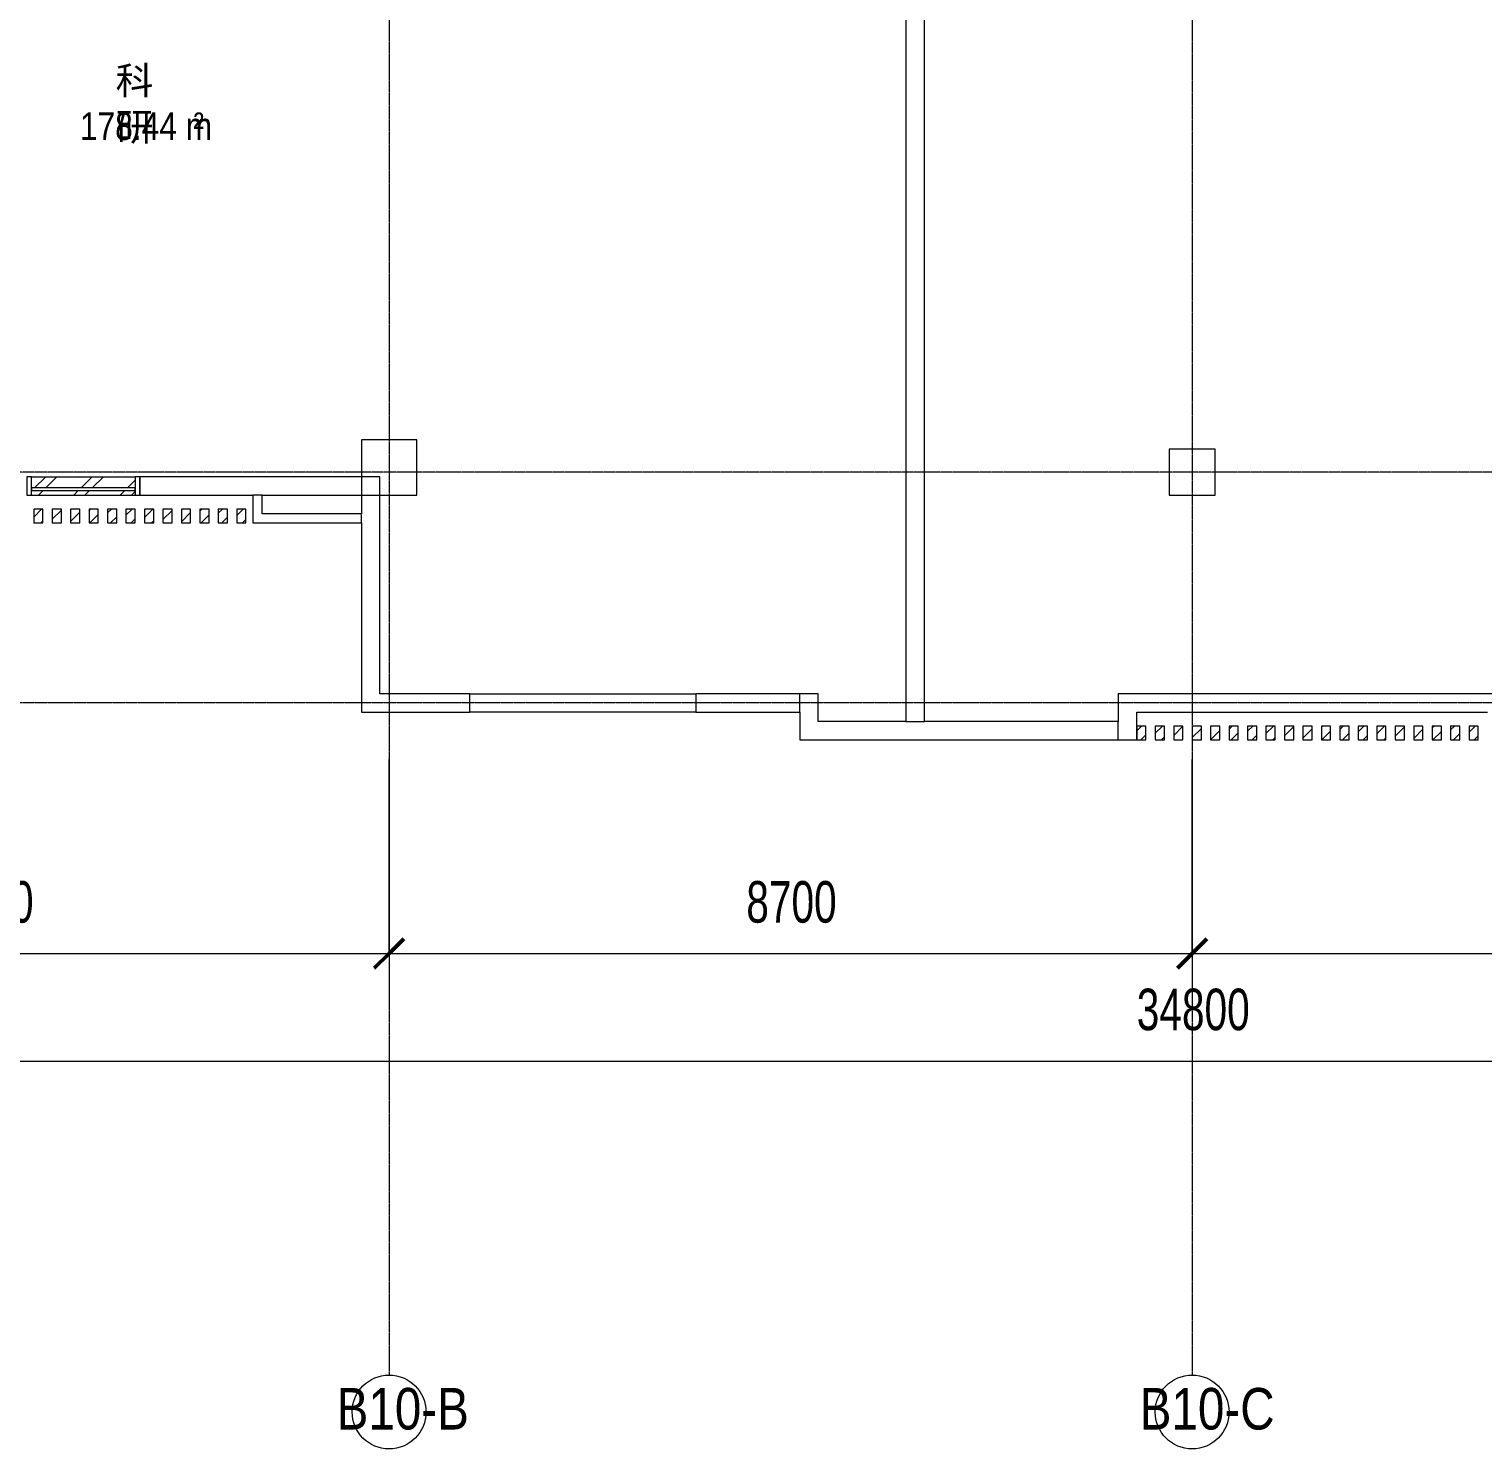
# Model space of a CAD drawing. Header units: millimetres. Extents: x 147592 to 200208, y -27981 to 8299.
# Drawn here: x 161400 to 177150, y -27981 to -12600 of the extents above; entities that cross this region are included whole.
import ezdxf

# ---------------------------------------------------------------- set-up
doc = ezdxf.new("R2010")
doc.units = ezdxf.units.MM
doc.linetypes.add('轴网线', pattern=[22.24, 12.7, -3.18, 3.18, -3.18])
for name, color, linetype, lineweight in [('A-____-____-DIMS', 7, 'Continuous', 5), ('A-____-____-DIMS-100', 7, 'Continuous', 5), ('A-AREA-____-IDEN', 7, 'Continuous', 5), ('A-GLAZ-CURT-MCUT', 7, 'Continuous', 5), ('A-GLAZ-CWMG-MCUT', 7, 'Continuous', 13), ('A-GLAZ-CWMG-OTLN', 7, 'Continuous', 5), ('A-WALL-____-MCUT', 7, 'Continuous', 13), ('A-WALL-____-OTLN', 7, 'Continuous', 13), ('S-COLS-____-MCUT', 7, 'Continuous', 5), ('S-GRID-____-IDEN', 7, 'Continuous', 5), ('S-GRID-____-OTLN', 7, 'Continuous', 5)]:
    doc.layers.add(name, color=color, linetype=linetype, lineweight=lineweight)
doc.styles.add('Arial', font='arial.ttf', dxfattribs={"width": 0.7, "height": 450})
doc.styles.add('TJ_FangSong_Narrow', font='', dxfattribs={"height": 450})
doc.styles.add('TJ_FangSong_Narrow_1', font='', dxfattribs={"height": 300})
doc.styles.get('TJ_FangSong_Narrow').set_extended_font_data('TJ_FangSong_Narrow')
doc.styles.get('TJ_FangSong_Narrow_1').set_extended_font_data('TJ_FangSong_Narrow')
doc.dimstyles.new('对角线-3_2_450_固定', dxfattribs={"dimscale": 304.8, "dimtxt": 459.11673, "dimasz": 1.049869, "dimexe": 1.246719, "dimexo": 0.0625, "dimgap": 0.656168, "dimtad": 1, "dimdec": 0, "dimzin": 0, "dimdsep": 46, "dimtxsty": 'Arial', "dimblk1": 'OBLIQUE', "dimblk2": 'OBLIQUE', "dimsah": 1, "dimcen": 0.09, "dimazin": 0, "dimtfac": 1, "dimtdec": 4, "dimtix": 1, "dimtmove": 0, "dimatfit": 3, "dimfxl": 6.889764, "dimfxlon": 1, "dimtvp": 1, "dimtolj": 1, "dimtzin": 0, "dimarcsym": 2})

# ---------------------------------------------------------------- blocks, each defined once
blk = doc.blocks.new('矩形竖梃 - 100_100mm 木色铝方通-3120508-三层给排水_消防平面图')
at = {"layer": 'A-GLAZ-CWMG-OTLN', "true_color": 0x515151}
h = blk.add_hatch(dxfattribs=at)
h.set_pattern_fill('FP_1', color=251, style=0, pattern_type=2)
h.set_pattern_definition([(135, (177050.01, 20300), (-70.71068, -70.71068), [])])
h.paths.add_polyline_path([(-50, 0), (-50, 150), (50, 150), (50, 0)], flags=0)
at = {"layer": 'A-GLAZ-CWMG-MCUT', "color": 251, "lineweight": 5, "true_color": 0x515151}
for p, q in [((-50, 150), (50, 150)), ((-50, 0), (-50, 150)), ((50, 0), (-50, 0)), ((50, 150), (50, 0))]:
    blk.add_line(p, q, dxfattribs=at)
blk = doc.blocks.new('矩形竖梃 - 100_100mm 木色铝方通-V1-三层给排水_消防平面图')
at = {"layer": 'A-GLAZ-CWMG-OTLN', "true_color": 0x515151}
h = blk.add_hatch(dxfattribs=at)
h.set_pattern_fill('FP_2', color=251, style=0, pattern_type=2)
h.set_pattern_definition([(135, (176850.01, 20300), (-70.71068, -70.71068), [])])
h.paths.add_polyline_path([(-50, 0), (-50, 150), (50, 150), (50, 0)], flags=0)
at = {"layer": 'A-GLAZ-CWMG-MCUT', "color": 251, "lineweight": 5, "true_color": 0x515151}
for p, q in [((-50, 150), (50, 150)), ((-50, 0), (-50, 150)), ((50, 0), (-50, 0)), ((50, 150), (50, 0))]:
    blk.add_line(p, q, dxfattribs=at)
blk = doc.blocks.new('矩形竖梃 - 100_100mm 木色铝方通-V2-三层给排水_消防平面图')
at = {"layer": 'A-GLAZ-CWMG-OTLN', "true_color": 0x515151}
h = blk.add_hatch(dxfattribs=at)
h.set_pattern_fill('FP_3', color=251, style=0, pattern_type=2)
h.set_pattern_definition([(135, (176650.01, 20300), (-70.71068, -70.71068), [])])
h.paths.add_polyline_path([(-50, 0), (-50, 150), (50, 150), (50, 0)], flags=0)
at = {"layer": 'A-GLAZ-CWMG-MCUT', "color": 251, "lineweight": 5, "true_color": 0x515151}
for p, q in [((-50, 150), (50, 150)), ((-50, 0), (-50, 150)), ((50, 0), (-50, 0)), ((50, 150), (50, 0))]:
    blk.add_line(p, q, dxfattribs=at)
blk = doc.blocks.new('矩形竖梃 - 100_100mm 木色铝方通-V3-三层给排水_消防平面图')
at = {"layer": 'A-GLAZ-CWMG-OTLN', "true_color": 0x515151}
h = blk.add_hatch(dxfattribs=at)
h.set_pattern_fill('FP_4', color=251, style=0, pattern_type=2)
h.set_pattern_definition([(135, (176450.01, 20300), (-70.71068, -70.71068), [])])
h.paths.add_polyline_path([(-50, 0), (-50, 150), (50, 150), (50, 0)], flags=0)
at = {"layer": 'A-GLAZ-CWMG-MCUT', "color": 251, "lineweight": 5, "true_color": 0x515151}
for p, q in [((-50, 150), (50, 150)), ((-50, 0), (-50, 150)), ((50, 0), (-50, 0)), ((50, 150), (50, 0))]:
    blk.add_line(p, q, dxfattribs=at)
blk = doc.blocks.new('矩形竖梃 - 100_100mm 木色铝方通-V4-三层给排水_消防平面图')
at = {"layer": 'A-GLAZ-CWMG-OTLN', "true_color": 0x515151}
h = blk.add_hatch(dxfattribs=at)
h.set_pattern_fill('FP_5', color=251, style=0, pattern_type=2)
h.set_pattern_definition([(135, (176250.01, 20300), (-70.71068, -70.71068), [])])
h.paths.add_polyline_path([(-50, 0), (-50, 150), (50, 150), (50, 0)], flags=0)
at = {"layer": 'A-GLAZ-CWMG-MCUT', "color": 251, "lineweight": 5, "true_color": 0x515151}
for p, q in [((-50, 150), (50, 150)), ((-50, 0), (-50, 150)), ((50, 0), (-50, 0)), ((50, 150), (50, 0))]:
    blk.add_line(p, q, dxfattribs=at)
blk = doc.blocks.new('矩形竖梃 - 100_100mm 木色铝方通-V5-三层给排水_消防平面图')
at = {"layer": 'A-GLAZ-CWMG-OTLN', "true_color": 0x515151}
h = blk.add_hatch(dxfattribs=at)
h.set_pattern_fill('FP_6', color=251, style=0, pattern_type=2)
h.set_pattern_definition([(135, (176050.01, 20300), (-70.71068, -70.71068), [])])
h.paths.add_polyline_path([(-50, 0), (-50, 150), (50, 150), (50, 0)], flags=0)
at = {"layer": 'A-GLAZ-CWMG-MCUT', "color": 251, "lineweight": 5, "true_color": 0x515151}
for p, q in [((-50, 150), (50, 150)), ((-50, 0), (-50, 150)), ((50, 0), (-50, 0)), ((50, 150), (50, 0))]:
    blk.add_line(p, q, dxfattribs=at)
blk = doc.blocks.new('矩形竖梃 - 100_100mm 木色铝方通-V6-三层给排水_消防平面图')
at = {"layer": 'A-GLAZ-CWMG-OTLN', "true_color": 0x515151}
h = blk.add_hatch(dxfattribs=at)
h.set_pattern_fill('FP_7', color=251, style=0, pattern_type=2)
h.set_pattern_definition([(135, (175850.01, 20300), (-70.71068, -70.71068), [])])
h.paths.add_polyline_path([(-50, 0), (-50, 150), (50, 150), (50, 0)], flags=0)
at = {"layer": 'A-GLAZ-CWMG-MCUT', "color": 251, "lineweight": 5, "true_color": 0x515151}
for p, q in [((-50, 150), (50, 150)), ((-50, 0), (-50, 150)), ((50, 0), (-50, 0)), ((50, 150), (50, 0))]:
    blk.add_line(p, q, dxfattribs=at)
blk = doc.blocks.new('矩形竖梃 - 100_100mm 木色铝方通-V7-三层给排水_消防平面图')
at = {"layer": 'A-GLAZ-CWMG-OTLN', "true_color": 0x515151}
h = blk.add_hatch(dxfattribs=at)
h.set_pattern_fill('FP_8', color=251, style=0, pattern_type=2)
h.set_pattern_definition([(135, (175650.01, 20300), (-70.71068, -70.71068), [])])
h.paths.add_polyline_path([(-50, 0), (-50, 150), (50, 150), (50, 0)], flags=0)
at = {"layer": 'A-GLAZ-CWMG-MCUT', "color": 251, "lineweight": 5, "true_color": 0x515151}
for p, q in [((-50, 150), (50, 150)), ((-50, 0), (-50, 150)), ((50, 0), (-50, 0)), ((50, 150), (50, 0))]:
    blk.add_line(p, q, dxfattribs=at)
blk = doc.blocks.new('矩形竖梃 - 100_100mm 木色铝方通-V8-三层给排水_消防平面图')
at = {"layer": 'A-GLAZ-CWMG-OTLN', "true_color": 0x515151}
h = blk.add_hatch(dxfattribs=at)
h.set_pattern_fill('FP_9', color=251, style=0, pattern_type=2)
h.set_pattern_definition([(135, (175450.01, 20300), (-70.71068, -70.71068), [])])
h.paths.add_polyline_path([(-50, 0), (-50, 150), (50, 150), (50, 0)], flags=0)
at = {"layer": 'A-GLAZ-CWMG-MCUT', "color": 251, "lineweight": 5, "true_color": 0x515151}
for p, q in [((-50, 150), (50, 150)), ((-50, 0), (-50, 150)), ((50, 0), (-50, 0)), ((50, 150), (50, 0))]:
    blk.add_line(p, q, dxfattribs=at)
blk = doc.blocks.new('矩形竖梃 - 100_100mm 木色铝方通-V9-三层给排水_消防平面图')
at = {"layer": 'A-GLAZ-CWMG-OTLN', "true_color": 0x515151}
h = blk.add_hatch(dxfattribs=at)
h.set_pattern_fill('FP_10', color=251, style=0, pattern_type=2)
h.set_pattern_definition([(135, (175250.01, 20300), (-70.71068, -70.71068), [])])
h.paths.add_polyline_path([(-50, 0), (-50, 150), (50, 150), (50, 0)], flags=0)
at = {"layer": 'A-GLAZ-CWMG-MCUT', "color": 251, "lineweight": 5, "true_color": 0x515151}
for p, q in [((-50, 150), (50, 150)), ((-50, 0), (-50, 150)), ((50, 0), (-50, 0)), ((50, 150), (50, 0))]:
    blk.add_line(p, q, dxfattribs=at)
blk = doc.blocks.new('矩形竖梃 - 100_100mm 木色铝方通-V10-三层给排水_消防平面图')
at = {"layer": 'A-GLAZ-CWMG-OTLN', "true_color": 0x515151}
h = blk.add_hatch(dxfattribs=at)
h.set_pattern_fill('FP_11', color=251, style=0, pattern_type=2)
h.set_pattern_definition([(135, (175050.01, 20300), (-70.71068, -70.71068), [])])
h.paths.add_polyline_path([(-50, 0), (-50, 150), (50, 150), (50, 0)], flags=0)
at = {"layer": 'A-GLAZ-CWMG-MCUT', "color": 251, "lineweight": 5, "true_color": 0x515151}
for p, q in [((-50, 150), (50, 150)), ((-50, 0), (-50, 150)), ((50, 0), (-50, 0)), ((50, 150), (50, 0))]:
    blk.add_line(p, q, dxfattribs=at)
blk = doc.blocks.new('矩形竖梃 - 100_100mm 木色铝方通-V11-三层给排水_消防平面图')
at = {"layer": 'A-GLAZ-CWMG-OTLN', "true_color": 0x515151}
h = blk.add_hatch(dxfattribs=at)
h.set_pattern_fill('FP_12', color=251, style=0, pattern_type=2)
h.set_pattern_definition([(135, (174850.01, 20300), (-70.71068, -70.71068), [])])
h.paths.add_polyline_path([(-50, 0), (-50, 150), (50, 150), (50, 0)], flags=0)
at = {"layer": 'A-GLAZ-CWMG-MCUT', "color": 251, "lineweight": 5, "true_color": 0x515151}
for p, q in [((-50, 150), (50, 150)), ((-50, 0), (-50, 150)), ((50, 0), (-50, 0)), ((50, 150), (50, 0))]:
    blk.add_line(p, q, dxfattribs=at)
blk = doc.blocks.new('矩形竖梃 - 100_100mm 木色铝方通-V12-三层给排水_消防平面图')
at = {"layer": 'A-GLAZ-CWMG-OTLN', "true_color": 0x515151}
h = blk.add_hatch(dxfattribs=at)
h.set_pattern_fill('FP_13', color=251, style=0, pattern_type=2)
h.set_pattern_definition([(135, (174650.01, 20300), (-70.71068, -70.71068), [])])
h.paths.add_polyline_path([(50, 0), (-50, 0), (-50, 150), (50, 150)], flags=0)
at = {"layer": 'A-GLAZ-CWMG-MCUT', "color": 251, "lineweight": 5, "true_color": 0x515151}
for p, q in [((-50, 150), (50, 150)), ((-50, 0), (-50, 150)), ((50, 0), (-50, 0)), ((50, 150), (50, 0))]:
    blk.add_line(p, q, dxfattribs=at)
blk = doc.blocks.new('矩形竖梃 - 100_100mm 木色铝方通-V13-三层给排水_消防平面图')
at = {"layer": 'A-GLAZ-CWMG-OTLN', "true_color": 0x515151}
h = blk.add_hatch(dxfattribs=at)
h.set_pattern_fill('FP_14', color=251, style=0, pattern_type=2)
h.set_pattern_definition([(135, (174450.01, 20300), (-70.71068, -70.71068), [])])
h.paths.add_polyline_path([(-50, 0), (-50, 150), (50, 150), (50, 0)], flags=0)
at = {"layer": 'A-GLAZ-CWMG-MCUT', "color": 251, "lineweight": 5, "true_color": 0x515151}
for p, q in [((-50, 150), (50, 150)), ((-50, 0), (-50, 150)), ((50, 0), (-50, 0)), ((50, 150), (50, 0))]:
    blk.add_line(p, q, dxfattribs=at)
blk = doc.blocks.new('矩形竖梃 - 100_100mm 木色铝方通-V14-三层给排水_消防平面图')
at = {"layer": 'A-GLAZ-CWMG-OTLN', "true_color": 0x515151}
h = blk.add_hatch(dxfattribs=at)
h.set_pattern_fill('FP_15', color=251, style=0, pattern_type=2)
h.set_pattern_definition([(135, (174250.01, 20300), (-70.71068, -70.71068), [])])
h.paths.add_polyline_path([(-50, 0), (-50, 150), (50, 150), (50, 0)], flags=0)
at = {"layer": 'A-GLAZ-CWMG-MCUT', "color": 251, "lineweight": 5, "true_color": 0x515151}
for p, q in [((-50, 150), (50, 150)), ((-50, 0), (-50, 150)), ((50, 0), (-50, 0)), ((50, 150), (50, 0))]:
    blk.add_line(p, q, dxfattribs=at)
blk = doc.blocks.new('矩形竖梃 - 100_100mm 木色铝方通-V15-三层给排水_消防平面图')
at = {"layer": 'A-GLAZ-CWMG-OTLN', "true_color": 0x515151}
h = blk.add_hatch(dxfattribs=at)
h.set_pattern_fill('FP_16', color=251, style=0, pattern_type=2)
h.set_pattern_definition([(135, (174050.01, 20300), (-70.71068, -70.71068), [])])
h.paths.add_polyline_path([(-50, 0), (-50, 150), (50, 150), (50, 0)], flags=0)
at = {"layer": 'A-GLAZ-CWMG-MCUT', "color": 251, "lineweight": 5, "true_color": 0x515151}
for p, q in [((-50, 150), (50, 150)), ((-50, 0), (-50, 150)), ((50, 0), (-50, 0)), ((50, 150), (50, 0))]:
    blk.add_line(p, q, dxfattribs=at)
blk = doc.blocks.new('矩形竖梃 - 100_100mm 木色铝方通-V16-三层给排水_消防平面图')
at = {"layer": 'A-GLAZ-CWMG-OTLN', "true_color": 0x515151}
h = blk.add_hatch(dxfattribs=at)
h.set_pattern_fill('FP_17', color=251, style=0, pattern_type=2)
h.set_pattern_definition([(135, (173850.01, 20300), (-70.71068, -70.71068), [])])
h.paths.add_polyline_path([(-50, 0), (-50, 150), (50, 150), (50, 0)], flags=0)
at = {"layer": 'A-GLAZ-CWMG-MCUT', "color": 251, "lineweight": 5, "true_color": 0x515151}
for p, q in [((-50, 150), (50, 150)), ((-50, 0), (-50, 150)), ((50, 0), (-50, 0)), ((50, 150), (50, 0))]:
    blk.add_line(p, q, dxfattribs=at)
blk = doc.blocks.new('矩形竖梃 - 100_100mm 木色铝方通-V17-三层给排水_消防平面图')
at = {"layer": 'A-GLAZ-CWMG-OTLN', "true_color": 0x515151}
h = blk.add_hatch(dxfattribs=at)
h.set_pattern_fill('FP_18', color=251, style=0, pattern_type=2)
h.set_pattern_definition([(135, (173650.01, 20300), (-70.71068, -70.71068), [])])
h.paths.add_polyline_path([(-50, 0), (-50, 150), (50, 150), (50, 0)], flags=0)
at = {"layer": 'A-GLAZ-CWMG-MCUT', "color": 251, "lineweight": 5, "true_color": 0x515151}
for p, q in [((-50, 150), (50, 150)), ((-50, 0), (-50, 150)), ((50, 0), (-50, 0)), ((50, 150), (50, 0))]:
    blk.add_line(p, q, dxfattribs=at)
blk = doc.blocks.new('矩形竖梃 - 100_100mm 木色铝方通-V50-三层给排水_消防平面图')
at = {"layer": 'A-GLAZ-CWMG-OTLN', "true_color": 0x515151}
h = blk.add_hatch(dxfattribs=at)
h.set_pattern_fill('FP_52', color=251, style=0, pattern_type=2)
h.set_pattern_definition([(135, (163700.01, 17950), (-70.71068, -70.71068), [])])
h.paths.add_polyline_path([(-50, 0), (-50, 150), (50, 150), (50, 0)], flags=0)
at = {"layer": 'A-GLAZ-CWMG-MCUT', "color": 251, "lineweight": 5, "true_color": 0x515151}
for p, q in [((-50, 150), (50, 150)), ((-50, 0), (-50, 150)), ((50, 0), (-50, 0)), ((50, 150), (50, 0))]:
    blk.add_line(p, q, dxfattribs=at)
blk = doc.blocks.new('矩形竖梃 - 100_100mm 木色铝方通-V51-三层给排水_消防平面图')
at = {"layer": 'A-GLAZ-CWMG-OTLN', "true_color": 0x515151}
h = blk.add_hatch(dxfattribs=at)
h.set_pattern_fill('FP_53', color=251, style=0, pattern_type=2)
h.set_pattern_definition([(135, (163500.01, 17950), (-70.71068, -70.71068), [])])
h.paths.add_polyline_path([(-50, 0), (-50, 150), (50, 150), (50, 0)], flags=0)
at = {"layer": 'A-GLAZ-CWMG-MCUT', "color": 251, "lineweight": 5, "true_color": 0x515151}
for p, q in [((-50, 150), (50, 150)), ((-50, 0), (-50, 150)), ((50, 0), (-50, 0)), ((50, 150), (50, 0))]:
    blk.add_line(p, q, dxfattribs=at)
blk = doc.blocks.new('矩形竖梃 - 100_100mm 木色铝方通-V52-三层给排水_消防平面图')
at = {"layer": 'A-GLAZ-CWMG-OTLN', "true_color": 0x515151}
h = blk.add_hatch(dxfattribs=at)
h.set_pattern_fill('FP_54', color=251, style=0, pattern_type=2)
h.set_pattern_definition([(135, (163300.01, 17950), (-70.71068, -70.71068), [])])
h.paths.add_polyline_path([(-50, 0), (-50, 150), (50, 150), (50, 0)], flags=0)
at = {"layer": 'A-GLAZ-CWMG-MCUT', "color": 251, "lineweight": 5, "true_color": 0x515151}
for p, q in [((-50, 150), (50, 150)), ((-50, 0), (-50, 150)), ((50, 0), (-50, 0)), ((50, 150), (50, 0))]:
    blk.add_line(p, q, dxfattribs=at)
blk = doc.blocks.new('矩形竖梃 - 100_100mm 木色铝方通-V53-三层给排水_消防平面图')
at = {"layer": 'A-GLAZ-CWMG-OTLN', "true_color": 0x515151}
h = blk.add_hatch(dxfattribs=at)
h.set_pattern_fill('FP_55', color=251, style=0, pattern_type=2)
h.set_pattern_definition([(135, (163100.01, 17950), (-70.71068, -70.71068), [])])
h.paths.add_polyline_path([(50, 0), (-50, 0), (-50, 150), (50, 150)], flags=0)
at = {"layer": 'A-GLAZ-CWMG-MCUT', "color": 251, "lineweight": 5, "true_color": 0x515151}
for p, q in [((-50, 150), (50, 150)), ((-50, 0), (-50, 150)), ((50, 0), (-50, 0)), ((50, 150), (50, 0))]:
    blk.add_line(p, q, dxfattribs=at)
blk = doc.blocks.new('矩形竖梃 - 100_100mm 木色铝方通-V54-三层给排水_消防平面图')
at = {"layer": 'A-GLAZ-CWMG-OTLN', "true_color": 0x515151}
h = blk.add_hatch(dxfattribs=at)
h.set_pattern_fill('FP_56', color=251, style=0, pattern_type=2)
h.set_pattern_definition([(135, (162900.01, 17950), (-70.71068, -70.71068), [])])
h.paths.add_polyline_path([(-50, 0), (-50, 150), (50, 150), (50, 0)], flags=0)
at = {"layer": 'A-GLAZ-CWMG-MCUT', "color": 251, "lineweight": 5, "true_color": 0x515151}
for p, q in [((-50, 150), (50, 150)), ((-50, 0), (-50, 150)), ((50, 0), (-50, 0)), ((50, 150), (50, 0))]:
    blk.add_line(p, q, dxfattribs=at)
blk = doc.blocks.new('矩形竖梃 - 100_100mm 木色铝方通-V55-三层给排水_消防平面图')
at = {"layer": 'A-GLAZ-CWMG-OTLN', "true_color": 0x515151}
h = blk.add_hatch(dxfattribs=at)
h.set_pattern_fill('FP_57', color=251, style=0, pattern_type=2)
h.set_pattern_definition([(135, (162700.01, 17950), (-70.71068, -70.71068), [])])
h.paths.add_polyline_path([(-50, 0), (-50, 150), (50, 150), (50, 0)], flags=0)
at = {"layer": 'A-GLAZ-CWMG-MCUT', "color": 251, "lineweight": 5, "true_color": 0x515151}
for p, q in [((-50, 150), (50, 150)), ((-50, 0), (-50, 150)), ((50, 0), (-50, 0)), ((50, 150), (50, 0))]:
    blk.add_line(p, q, dxfattribs=at)
blk = doc.blocks.new('矩形竖梃 - 100_100mm 木色铝方通-V56-三层给排水_消防平面图')
at = {"layer": 'A-GLAZ-CWMG-OTLN', "true_color": 0x515151}
h = blk.add_hatch(dxfattribs=at)
h.set_pattern_fill('FP_58', color=251, style=0, pattern_type=2)
h.set_pattern_definition([(135, (162500.01, 17950), (-70.71068, -70.71068), [])])
h.paths.add_polyline_path([(-50, 0), (-50, 150), (50, 150), (50, 0)], flags=0)
at = {"layer": 'A-GLAZ-CWMG-MCUT', "color": 251, "lineweight": 5, "true_color": 0x515151}
for p, q in [((-50, 150), (50, 150)), ((-50, 0), (-50, 150)), ((50, 0), (-50, 0)), ((50, 150), (50, 0))]:
    blk.add_line(p, q, dxfattribs=at)
blk = doc.blocks.new('矩形竖梃 - 100_100mm 木色铝方通-V57-三层给排水_消防平面图')
at = {"layer": 'A-GLAZ-CWMG-OTLN', "true_color": 0x515151}
h = blk.add_hatch(dxfattribs=at)
h.set_pattern_fill('FP_59', color=251, style=0, pattern_type=2)
h.set_pattern_definition([(135, (162300.01, 17950), (-70.71068, -70.71068), [])])
h.paths.add_polyline_path([(-50, 0), (-50, 150), (50, 150), (50, 0)], flags=0)
at = {"layer": 'A-GLAZ-CWMG-MCUT', "color": 251, "lineweight": 5, "true_color": 0x515151}
for p, q in [((-50, 150), (50, 150)), ((-50, 0), (-50, 150)), ((50, 0), (-50, 0)), ((50, 150), (50, 0))]:
    blk.add_line(p, q, dxfattribs=at)
blk = doc.blocks.new('矩形竖梃 - 100_100mm 木色铝方通-V58-三层给排水_消防平面图')
at = {"layer": 'A-GLAZ-CWMG-OTLN', "true_color": 0x515151}
h = blk.add_hatch(dxfattribs=at)
h.set_pattern_fill('FP_60', color=251, style=0, pattern_type=2)
h.set_pattern_definition([(135, (162100.01, 17950), (-70.71068, -70.71068), [])])
h.paths.add_polyline_path([(-50, 0), (-50, 150), (50, 150), (50, 0)], flags=0)
at = {"layer": 'A-GLAZ-CWMG-MCUT', "color": 251, "lineweight": 5, "true_color": 0x515151}
for p, q in [((-50, 150), (50, 150)), ((-50, 0), (-50, 150)), ((50, 0), (-50, 0)), ((50, 150), (50, 0))]:
    blk.add_line(p, q, dxfattribs=at)
blk = doc.blocks.new('矩形竖梃 - 100_100mm 木色铝方通-V59-三层给排水_消防平面图')
at = {"layer": 'A-GLAZ-CWMG-OTLN', "true_color": 0x515151}
h = blk.add_hatch(dxfattribs=at)
h.set_pattern_fill('FP_61', color=251, style=0, pattern_type=2)
h.set_pattern_definition([(135, (161900.01, 17950), (-70.71068, -70.71068), [])])
h.paths.add_polyline_path([(-50, 0), (-50, 150), (50, 150), (50, 0)], flags=0)
at = {"layer": 'A-GLAZ-CWMG-MCUT', "color": 251, "lineweight": 5, "true_color": 0x515151}
for p, q in [((-50, 150), (50, 150)), ((-50, 0), (-50, 150)), ((50, 0), (-50, 0)), ((50, 150), (50, 0))]:
    blk.add_line(p, q, dxfattribs=at)
blk = doc.blocks.new('矩形竖梃 - 100_100mm 木色铝方通-V60-三层给排水_消防平面图')
at = {"layer": 'A-GLAZ-CWMG-OTLN', "true_color": 0x515151}
h = blk.add_hatch(dxfattribs=at)
h.set_pattern_fill('FP_62', color=251, style=0, pattern_type=2)
h.set_pattern_definition([(135, (161700.01, 17950), (-70.71068, -70.71068), [])])
h.paths.add_polyline_path([(-50, 0), (-50, 150), (50, 150), (50, 0)], flags=0)
at = {"layer": 'A-GLAZ-CWMG-MCUT', "color": 251, "lineweight": 5, "true_color": 0x515151}
for p, q in [((-50, 150), (50, 150)), ((-50, 0), (-50, 150)), ((50, 0), (-50, 0)), ((50, 150), (50, 0))]:
    blk.add_line(p, q, dxfattribs=at)
blk = doc.blocks.new('矩形竖梃 - 100_100mm 木色铝方通-V61-三层给排水_消防平面图')
at = {"layer": 'A-GLAZ-CWMG-OTLN', "true_color": 0x515151}
h = blk.add_hatch(dxfattribs=at)
h.set_pattern_fill('FP_63', color=251, style=0, pattern_type=2)
h.set_pattern_definition([(135, (161500.01, 17950), (-70.71068, -70.71068), [])])
h.paths.add_polyline_path([(-50, 0), (-50, 150), (50, 150), (50, 0)], flags=0)
at = {"layer": 'A-GLAZ-CWMG-MCUT', "color": 251, "lineweight": 5, "true_color": 0x515151}
for p, q in [((-50, 150), (50, 150)), ((-50, 0), (-50, 150)), ((50, 0), (-50, 0)), ((50, 150), (50, 0))]:
    blk.add_line(p, q, dxfattribs=at)
blk = doc.blocks.new('矩形竖梃 - 50_200mm 长方形-V143-三层给排水_消防平面图')
at = {"layer": 'A-GLAZ-CWMG-OTLN', "true_color": 0x8b8b8b}
h = blk.add_hatch(dxfattribs=at)
h.set_pattern_fill('FP_125', color=252, style=0, pattern_type=2)
h.set_pattern_definition([(45, (0, 0), (-251.4472, 251.4472), []), (45, (0, 381), (-251.4472, 251.4472), [])])
h.paths.add_polyline_path([(162550, -17650), (162550, -17600), (161425, -17600), (161425, -17650)], flags=0)
h.paths.add_polyline_path([(161425, -17570), (162550, -17570), (162550, -17450), (161425, -17450)], flags=0)
at = {"layer": 'A-GLAZ-CWMG-OTLN', "color": 251, "true_color": 0x515151}
for p, q in [((161425, -17450), (162550, -17450)), ((161425, -17650), (162550, -17650))]:
    blk.add_line(p, q, dxfattribs=at)
blk = doc.blocks.new('系统嵌板 - TJ玻璃_30-V146-三层给排水_消防平面图')
at = {"layer": 'A-GLAZ-CURT-MCUT', "color": 251, "true_color": 0x515151}
for p, q in [((562.5, -50), (-562.5, -50)), ((-562.5, -50), (-562.5, -80)), ((-562.5, -80), (562.5, -80)), ((562.5, -80), (562.5, -50))]:
    blk.add_line(p, q, dxfattribs=at)
blk = doc.blocks.new('矩形竖梃 - 50_200mm 长方形-2182457-三层给排水_消防平面图')
at = {"layer": 'A-GLAZ-CWMG-MCUT', "color": 251, "lineweight": 5, "true_color": 0x515151}
for p, q in [((0, 200), (-50, 200)), ((-50, 200), (-50, 0)), ((0, 0), (0, 200)), ((-50, 0), (0, 0))]:
    blk.add_line(p, q, dxfattribs=at)
blk = doc.blocks.new('矩形竖梃 - 50_200mm 长方形-V147-三层给排水_消防平面图')
at = {"layer": 'A-GLAZ-CWMG-MCUT', "color": 251, "lineweight": 5, "true_color": 0x515151}
for p, q in [((-25, 200), (25, 200)), ((-25, 0), (-25, 200)), ((25, 200), (25, 0)), ((25, 0), (-25, 0))]:
    blk.add_line(p, q, dxfattribs=at)
blk = doc.blocks.new('矩形竖梃 - 100_100mm 木色铝方通-V195-三层给排水_消防平面图')
at = {"layer": 'A-GLAZ-CWMG-OTLN', "true_color": 0x515151}
h = blk.add_hatch(dxfattribs=at)
h.set_pattern_fill('FP_176', color=251, style=0, pattern_type=2)
h.set_pattern_definition([(135, (173450.01, 20300), (-70.71068, -70.71068), [])])
h.paths.add_polyline_path([(-50, 0), (-50, 150), (50, 150), (50, 0)], flags=0)
at = {"layer": 'A-GLAZ-CWMG-MCUT', "color": 251, "lineweight": 5, "true_color": 0x515151}
for p, q in [((-50, 150), (50, 150)), ((-50, 0), (-50, 150)), ((50, 0), (-50, 0)), ((50, 150), (50, 0))]:
    blk.add_line(p, q, dxfattribs=at)
blk = doc.blocks.new('轴网 - R4_0-512320-三层给排水_消防平面图')
at = {"layer": 'S-GRID-____-IDEN', "color": 251, "true_color": 0x515151}
blk.add_circle((0, 0), 4, dxfattribs=at)
blk = doc.blocks.new('YXQH_AR_B9-20_rvt-1-三层给排水_消防平面图')
at = {"layer": 'A-WALL-____-MCUT', "color": 251, "lineweight": 5, "true_color": 0x515151}
for p, q in [((170900, -12300), (170900, -20100)), ((171100, -20100), (171100, -12300)), ((165200, -17450), (162600, -17450)), ((162600, -17450), (162600, -17650)), ((165200, -17650), (165200, -17450)), ((162600, -17650), (163825, -17650)), ((163825, -17650), (163825, -17950)), ((163925, -17650), (163825, -17650)), ((163925, -17650), (165000, -17650)), ((163925, -17850), (163925, -17650)), ((165000, -17650), (165000, -17850)), ((165200, -19800), (165200, -17650)), ((163825, -17950), (163925, -17950)), ((165000, -17850), (163925, -17850)), ((163925, -17950), (165000, -17950)), ((165000, -17950), (165000, -17850)), ((165000, -17950), (165000, -20000)), ((166175, -19800), (165200, -19800)), ((166175, -20000), (166175, -19800)), ((169750, -19800), (168625, -19800)), ((168625, -19800), (168625, -20000)), ((169750, -20000), (169750, -19800)), ((169950, -19800), (169750, -19800)), ((169950, -20100), (169950, -19800)), ((173400, -19800), (173200, -19800)), ((173200, -19800), (173200, -20100)), ((178200, -19800), (173400, -19800)), ((165000, -20000), (165200, -20000)), ((165200, -20000), (166175, -20000)), ((168625, -20000), (169750, -20000)), ((169750, -20000), (169750, -20300)), ((173400, -20300), (173400, -20000)), ((173400, -20000), (177200, -20000)), ((170900, -20100), (169950, -20100)), ((170900, -20100), (171100, -20100)), ((173200, -20100), (171100, -20100)), ((173200, -20300), (173200, -20100)), ((169750, -20300), (169950, -20300)), ((169950, -20300), (173200, -20300)), ((173200, -20300), (173400, -20300))]:
    blk.add_line(p, q, dxfattribs=at)
at = {"layer": 'A-WALL-____-OTLN', "color": 251, "lineweight": 5, "true_color": 0x515151}
for p, q in [((166175, -19800), (168625, -19800)), ((168625, -20000), (166175, -20000))]:
    blk.add_line(p, q, dxfattribs=at)
at = {"layer": 'S-GRID-____-OTLN', "color": 173, "linetype": '轴网线', "true_color": 0x5151ff}
for p, q in [((165300, 7499), (165300, -27181)), ((174000, 7499), (174000, -27181)), ((199021, -17400), (148526, -17400)), ((199021, -19900), (148526, -19900))]:
    blk.add_line(p, q, dxfattribs=at)
at = {"color": 251, "lineweight": 5, "true_color": 0x515151, "extrusion": (0, 0, -1)}
for name, p in [('矩形竖梃 - 50_200mm 长方形-V147-三层给排水_消防平面图', (-161400, -17650)), ('矩形竖梃 - 100_100mm 木色铝方通-V61-三层给排水_消防平面图', (-161500, -17950)), ('矩形竖梃 - 100_100mm 木色铝方通-V60-三层给排水_消防平面图', (-161700, -17950)), ('矩形竖梃 - 100_100mm 木色铝方通-V59-三层给排水_消防平面图', (-161900, -17950)), ('矩形竖梃 - 100_100mm 木色铝方通-V58-三层给排水_消防平面图', (-162100, -17950)), ('矩形竖梃 - 100_100mm 木色铝方通-V57-三层给排水_消防平面图', (-162300, -17950)), ('矩形竖梃 - 100_100mm 木色铝方通-V56-三层给排水_消防平面图', (-162500, -17950)), ('矩形竖梃 - 100_100mm 木色铝方通-V55-三层给排水_消防平面图', (-162700, -17950)), ('矩形竖梃 - 100_100mm 木色铝方通-V54-三层给排水_消防平面图', (-162900, -17950)), ('矩形竖梃 - 100_100mm 木色铝方通-V53-三层给排水_消防平面图', (-163100, -17950)), ('矩形竖梃 - 100_100mm 木色铝方通-V52-三层给排水_消防平面图', (-163300, -17950)), ('矩形竖梃 - 100_100mm 木色铝方通-V51-三层给排水_消防平面图', (-163500, -17950)), ('矩形竖梃 - 100_100mm 木色铝方通-V50-三层给排水_消防平面图', (-163700, -17950)), ('矩形竖梃 - 100_100mm 木色铝方通-V195-三层给排水_消防平面图', (-173450, -20300)), ('矩形竖梃 - 100_100mm 木色铝方通-V17-三层给排水_消防平面图', (-173650, -20300)), ('矩形竖梃 - 100_100mm 木色铝方通-V16-三层给排水_消防平面图', (-173850, -20300)), ('矩形竖梃 - 100_100mm 木色铝方通-V15-三层给排水_消防平面图', (-174050, -20300)), ('矩形竖梃 - 100_100mm 木色铝方通-V14-三层给排水_消防平面图', (-174250, -20300)), ('矩形竖梃 - 100_100mm 木色铝方通-V13-三层给排水_消防平面图', (-174450, -20300)), ('矩形竖梃 - 100_100mm 木色铝方通-V12-三层给排水_消防平面图', (-174650, -20300)), ('矩形竖梃 - 100_100mm 木色铝方通-V11-三层给排水_消防平面图', (-174850, -20300)), ('矩形竖梃 - 100_100mm 木色铝方通-V10-三层给排水_消防平面图', (-175050, -20300)), ('矩形竖梃 - 100_100mm 木色铝方通-V9-三层给排水_消防平面图', (-175250, -20300)), ('矩形竖梃 - 100_100mm 木色铝方通-V8-三层给排水_消防平面图', (-175450, -20300)), ('矩形竖梃 - 100_100mm 木色铝方通-V7-三层给排水_消防平面图', (-175650, -20300)), ('矩形竖梃 - 100_100mm 木色铝方通-V6-三层给排水_消防平面图', (-175850, -20300)), ('矩形竖梃 - 100_100mm 木色铝方通-V5-三层给排水_消防平面图', (-176050, -20300)), ('矩形竖梃 - 100_100mm 木色铝方通-V4-三层给排水_消防平面图', (-176250, -20300)), ('矩形竖梃 - 100_100mm 木色铝方通-V3-三层给排水_消防平面图', (-176450, -20300)), ('矩形竖梃 - 100_100mm 木色铝方通-V2-三层给排水_消防平面图', (-176650, -20300)), ('矩形竖梃 - 100_100mm 木色铝方通-V1-三层给排水_消防平面图', (-176850, -20300)), ('矩形竖梃 - 100_100mm 木色铝方通-3120508-三层给排水_消防平面图', (-177050, -20300))]:
    blk.add_blockref(name, p, dxfattribs=at)
at = {"color": 251, "lineweight": 5, "true_color": 0x515151}
for name, p in [('矩形竖梃 - 50_200mm 长方形-V143-三层给排水_消防平面图', (0, 0)), ('矩形竖梃 - 50_200mm 长方形-2182457-三层给排水_消防平面图', (162600, -17650))]:
    blk.add_blockref(name, p, dxfattribs=at)
at = {"color": 251, "lineweight": 5, "true_color": 0x515151, "rotation": 180}
blk.add_blockref('系统嵌板 - TJ玻璃_30-V146-三层给排水_消防平面图', (161988, -17650), dxfattribs=at)
at = {"color": 173, "lineweight": 5, "true_color": 0x5151ff, "xscale": 99.99999999999993, "yscale": 99.99999999999993, "zscale": 99.99999999999993, "rotation": 180}
for p in [(165300, -27581), (174000, -27581)]:
    blk.add_blockref('轴网 - R4_0-512320-三层给排水_消防平面图', p, dxfattribs=at)
at = {"layer": 'S-GRID-____-IDEN', "color": 251, "true_color": 0x515151, "char_height": 450, "width": 1370.89, "attachment_point": 1, "style": 'TJ_FangSong_Narrow'}
for s, insert in [('B10-B', (164732, -27321)), ('B10-C', (173432, -27321))]:
    blk.add_mtext(s, dxfattribs=dict(at, insert=insert))
blk = doc.blocks.new('YXQH_ST_B9-20_rvt-1-三层给排水_消防平面图')
at = {"layer": 'S-COLS-____-MCUT', "color": 251, "lineweight": 18, "true_color": 0x515151}
for p, q in [((165600, -17050), (165000, -17050)), ((165000, -17050), (165000, -17650)), ((165600, -17650), (165600, -17050)), ((174250, -17150), (173750, -17150)), ((173750, -17150), (173750, -17650)), ((174250, -17650), (174250, -17150)), ((165000, -17650), (165600, -17650)), ((173750, -17650), (174250, -17650))]:
    blk.add_line(p, q, dxfattribs=at)
blk = doc.blocks.new('DIMBLOCK1-三层给排水_消防平面图')
at = {"layer": 'A-____-____-DIMS-100', "color": 250, "true_color": 0x444444}
for p, q in [((156600, -21679), (156600, -24159)), ((156600, -23779), (156600, -21679)), ((191400, -21679), (191400, -24159)), ((191400, -23779), (191400, -21679)), ((156600, -23779), (191400, -23779))]:
    blk.add_line(p, q, dxfattribs=at)
at = {"layer": 'A-____-____-DIMS-100', "color": 250, "lineweight": 50, "true_color": 0x444444}
for p, q in [((156600, -23779), (156760, -23619)), ((191400, -23779), (191560, -23619)), ((156600, -23779), (156440, -23939)), ((191400, -23779), (191240, -23939))]:
    blk.add_line(p, q, dxfattribs=at)
at = {"layer": 'A-____-____-DIMS-100', "color": 0, "insert": (173400, -22995), "char_height": 450, "width": 1440.92, "attachment_point": 1, "line_spacing_factor": 0.941778, "style": 'Arial'}
blk.add_mtext('34800', dxfattribs=at)
blk = doc.blocks.new('_Oblique')
at = {"color": 0, "linetype": 'ByBlock', "lineweight": -2}
blk.add_line((-0.5, -0.5), (0.5, 0.5), dxfattribs=at)
blk = doc.blocks.new('DIMBLOCK7-三层给排水_消防平面图')
at = {"layer": 'A-____-____-DIMS-100', "color": 250, "true_color": 0x444444}
for p, q in [((156600, -20514), (156600, -22994)), ((156600, -22614), (156600, -20514)), ((165300, -20514), (165300, -22994)), ((165300, -22614), (165300, -20514)), ((156600, -22614), (165300, -22614))]:
    blk.add_line(p, q, dxfattribs=at)
at = {"layer": 'A-____-____-DIMS-100', "color": 250, "lineweight": 50, "true_color": 0x444444}
for p, q in [((156600, -22614), (156760, -22454)), ((165300, -22614), (165460, -22454)), ((156600, -22614), (156440, -22774)), ((165300, -22614), (165140, -22774))]:
    blk.add_line(p, q, dxfattribs=at)
at = {"layer": 'A-____-____-DIMS-100', "color": 0, "insert": (160470, -21830), "char_height": 450, "width": 1152.74, "attachment_point": 1, "line_spacing_factor": 0.941778, "style": 'Arial'}
blk.add_mtext('8700', dxfattribs=at)
blk = doc.blocks.new('DIMBLOCK8-三层给排水_消防平面图')
at = {"layer": 'A-____-____-DIMS-100', "color": 250, "true_color": 0x444444}
for p, q in [((165300, -20514), (165300, -22994)), ((165300, -22614), (165300, -20514)), ((174000, -20514), (174000, -22994)), ((174000, -22614), (174000, -20514)), ((165300, -22614), (174000, -22614))]:
    blk.add_line(p, q, dxfattribs=at)
at = {"layer": 'A-____-____-DIMS-100', "color": 250, "lineweight": 50, "true_color": 0x444444}
for p, q in [((165300, -22614), (165460, -22454)), ((174000, -22614), (174160, -22454)), ((165300, -22614), (165140, -22774)), ((174000, -22614), (173840, -22774))]:
    blk.add_line(p, q, dxfattribs=at)
at = {"layer": 'A-____-____-DIMS-100', "color": 0, "insert": (169170, -21830), "char_height": 450, "width": 1152.74, "attachment_point": 1, "line_spacing_factor": 0.941778, "style": 'Arial'}
blk.add_mtext('8700', dxfattribs=at)
blk = doc.blocks.new('DIMBLOCK9-三层给排水_消防平面图')
at = {"layer": 'A-____-____-DIMS-100', "color": 250, "true_color": 0x444444}
for p, q in [((174000, -20514), (174000, -22994)), ((174000, -22614), (174000, -20514)), ((182700, -20514), (182700, -22994)), ((182700, -22614), (182700, -20514)), ((174000, -22614), (182700, -22614))]:
    blk.add_line(p, q, dxfattribs=at)
at = {"layer": 'A-____-____-DIMS-100', "color": 250, "lineweight": 50, "true_color": 0x444444}
for p, q in [((174000, -22614), (174160, -22454)), ((182700, -22614), (182860, -22454)), ((174000, -22614), (173840, -22774)), ((182700, -22614), (182540, -22774))]:
    blk.add_line(p, q, dxfattribs=at)
at = {"layer": 'A-____-____-DIMS-100', "color": 0, "insert": (177870, -21830), "char_height": 450, "width": 1152.74, "attachment_point": 1, "line_spacing_factor": 0.941778, "style": 'Arial'}
blk.add_mtext('8700', dxfattribs=at)

msp = doc.modelspace()

# ---------------------------------------------------------------- block references
at = {"lineweight": 5}
for name in ['YXQH_AR_B9-20_rvt-1-三层给排水_消防平面图', 'YXQH_ST_B9-20_rvt-1-三层给排水_消防平面图']:
    msp.add_blockref(name, (0, 0), dxfattribs=at)

# ---------------------------------------------------------------- texts
at = {"layer": 'A-AREA-____-IDEN', "char_height": 300, "attachment_point": 1, "style": 'TJ_FangSong_Narrow_1'}
for s, insert, width in [('科研', (162337.3, -13008.4), 721.519), ('178.44 m', (161950.3, -13502.6), 1491.139), ('\\fTJ_FangSong_Narrow|b0|i0|c134|p2|;²', (163180.6, -13502.6), 168.354)]:
    msp.add_mtext(s, dxfattribs=dict(at, insert=insert, width=width))

# ---------------------------------------------------------------- dimensions: what is measured, and where the dimension line sits
at = {"layer": 'A-____-____-DIMS', "color": 250, "true_color": 0x444444}
for base, p1, p2, override, picture, middle in [((165300, -22614.1), (156600, -20514.1), (165300, -20514.1), {"dimpost": '<>', "dimfxl": 8700}, 'DIMBLOCK7-三层给排水_消防平面图', (160950, -22184.3)), ((174000, -22614.1), (165300, -20514.1), (174000, -20514.1), {"dimpost": '<>', "dimfxl": 8700}, 'DIMBLOCK8-三层给排水_消防平面图', (169650, -22184.3)), ((182700, -22614.1), (174000, -20514.1), (182700, -20514.1), {"dimpost": '<>', "dimfxl": 8700}, 'DIMBLOCK9-三层给排水_消防平面图', (178350, -22184.3)), ((191400, -23779.4), (156600, -21679.4), (191400, -21679.4), {"dimpost": '<>', "dimfxl": 34800}, 'DIMBLOCK1-三层给排水_消防平面图', (174000, -23349.5))]:
    dim = msp.add_linear_dim(base=base, p1=p1, p2=p2, dimstyle='对角线-3_2_450_固定', override=override, dxfattribs=at)
    dim.commit()
    dim.dimension.update_dxf_attribs({"geometry": picture, "text_midpoint": middle})

doc.saveas('drawing.dxf')
